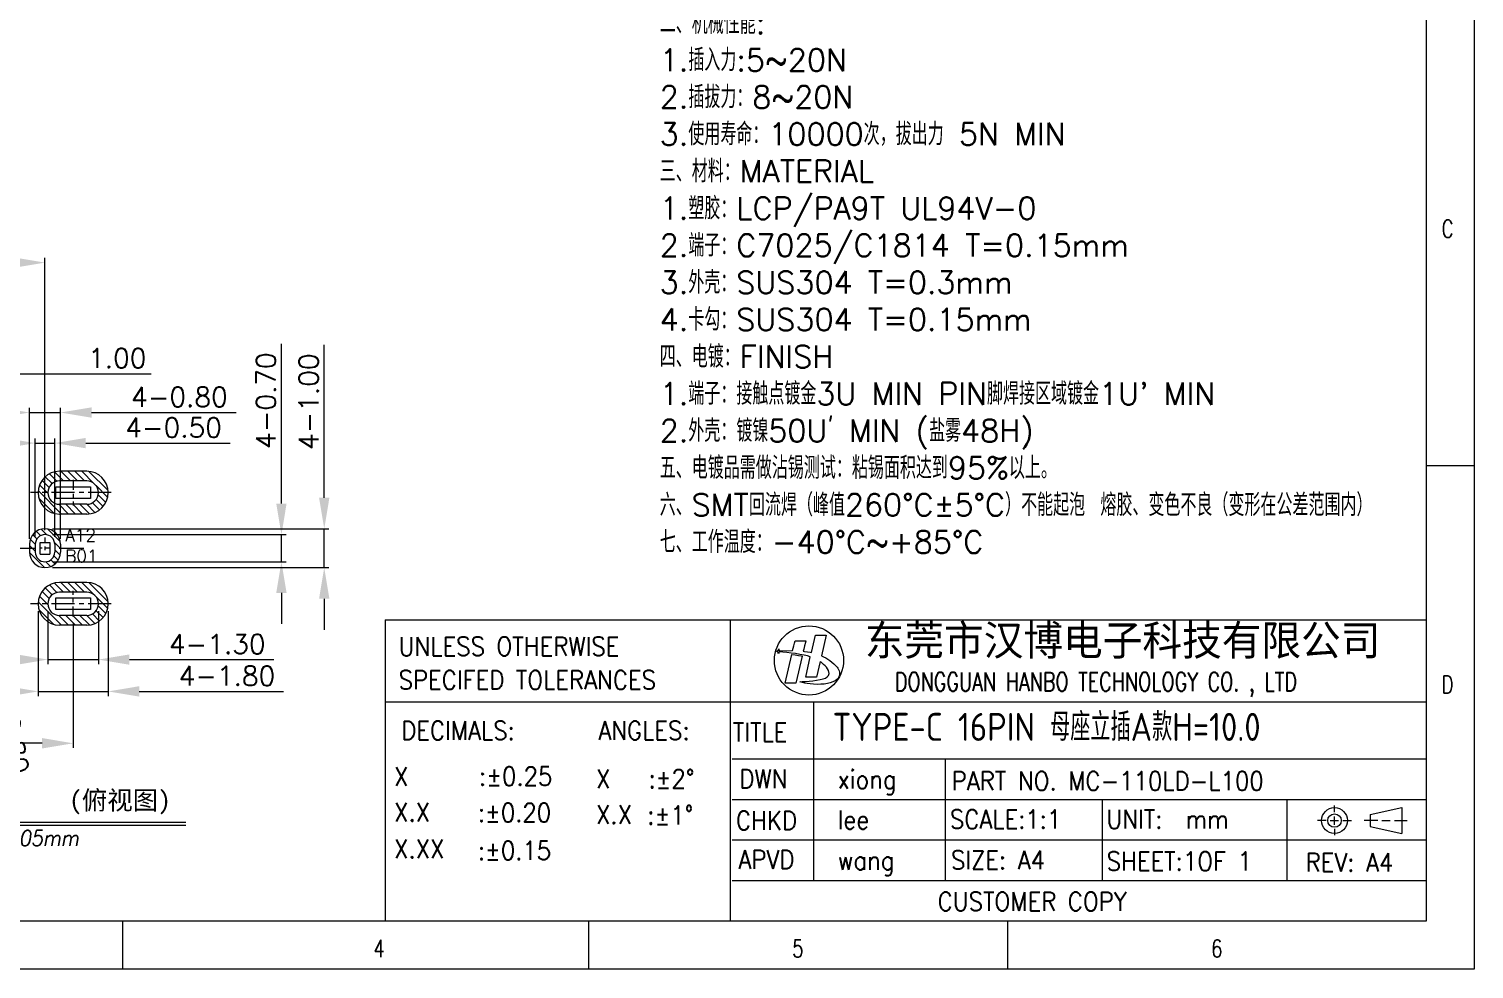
# Model space of a CAD drawing. Extents: x 2510 to 2658, y 709 to 763.
# Drawn here: x 2542.7 to 2579.91, y 709.3 to 733.5 of the extents above; entities that cross this region are included whole.
import ezdxf
from ezdxf.enums import TextEntityAlignment as Align

# ---------------------------------------------------------------- set-up
doc = ezdxf.new("R2010")
doc.units = 0
doc.header["$MEASUREMENT"] = 0
doc.linetypes.add('ACAD_ISO02W100', pattern=[15, 12, -3])
doc.linetypes.add('CENTER', pattern=[50.8, 31.75, -6.35, 6.35, -6.35])
doc.layers.get('0').update_dxf_attribs({"linetype": 'CONTINUOUS', "lineweight": 20})
doc.layers.get('Defpoints').update_dxf_attribs({"linetype": 'CONTINUOUS'})
for name, color, linetype, lineweight in [('DIM', 3, 'CONTINUOUS', 9), ('HANBO', 7, 'CONTINUOUS', 9), ('NOTE', 82, 'CONTINUOUS', 18), ('screw', 33, 'CONTINUOUS', 13)]:
    doc.layers.add(name, color=color, linetype=linetype, lineweight=lineweight)
doc.styles.add('3.5号字', font='gbenor.shx', dxfattribs={"height": 3.5, "bigfont": 'gbcbig.shx'})
doc.styles.add('ROMANS', font='ROMANS.SHX', dxfattribs={"bigfont": 'gbcbig.shx'})
doc.styles.get("Standard").update_dxf_attribs({"font": 'simplex.shx', "bigfont": 'gbcbig.shx'})
doc.styles.add('样式 1', font='gbenor.shx', dxfattribs={"height": 1.2, "bigfont": 'gbcbig.shx'})
doc.dimstyles.new('汉博电子', dxfattribs={"dimtxt": 0.5, "dimasz": 0.8, "dimexe": 0.12, "dimexo": 0.19, "dimgap": 0.15, "dimtad": 1, "dimzin": 1, "dimdsep": 46, "dimtxsty": 'ROMANS', "dimcen": 2.13, "dimclrd": 3, "dimclre": 3, "dimclrt": 2, "dimazin": 2, "dimtfac": 1, "dimtmove": 0, "dimatfit": 3, "dimfxl": 1, "dimlwd": 13, "dimlwe": 13, "dimarcsym": 0})

# ---------------------------------------------------------------- blocks, each defined once
blk = doc.blocks.new('hanbo')
at = {"layer": 'HANBO'}
blk.add_ellipse((-2.076, 0.258), major_axis=(0, 1.277), ratio=1, dxfattribs=at)
at = {"layer": 'HANBO', "color": 7}
for points, knots in [([(-3.194, 0.688), (-3.194, 0.688), (-3.219, 0.622), (-3.219, 0.622), (-3.219, 0.622), (-3.219, 0.622), (-3.292, 0.603), (-3.292, 0.603), (-3.292, 0.603), (-3.292, 0.603), (-3.224, 0.573), (-3.224, 0.573), (-3.224, 0.573), (-3.224, 0.573), (-3.207, 0.502), (-3.207, 0.502), (-3.207, 0.502), (-3.207, 0.502), (-3.179, 0.571), (-3.179, 0.571), (-3.179, 0.571), (-3.179, 0.571), (-3.146, 0.58), (-3.146, 0.58), (-3.146, 0.58), (-2.9, 0.551), (-2.236, 0.485), (-2.026, 0.388), (-2.026, 0.388), (-2.026, 0.388), (-2.198, -0.362), (-2.198, -0.362), (-2.198, -0.362), (-2.198, -0.362), (-1.803, -0.362), (-1.803, -0.362), (-1.803, -0.362), (-1.803, -0.362), (-1.666, 0.218), (-1.666, 0.218), (-1.666, 0.218), (-1.666, 0.218), (-1.423, 0.048), (-1.354, -0.114), (-1.354, -0.114), (-1.285, -0.277), (-1.377, -0.349), (-1.465, -0.39), (-1.465, -0.39), (-1.657, -0.485), (-2.207, -0.521), (-2.417, -0.528), (-2.417, -0.528), (-2.417, -0.528), (-2.141, -0.62), (-1.774, -0.625), (-1.774, -0.625), (-1.407, -0.63), (-1.101, -0.543), (-0.999, -0.398), (-0.999, -0.398), (-0.897, -0.254), (-0.952, -0.084), (-1.037, 0.011), (-1.037, 0.011), (-1.194, 0.188), (-1.397, 0.34), (-1.615, 0.434), (-1.615, 0.434), (-1.615, 0.434), (-1.438, 1.196), (-1.438, 1.196), (-1.438, 1.196), (-1.438, 1.196), (-1.834, 1.196), (-1.834, 1.196), (-1.834, 1.196), (-1.834, 1.196), (-1.985, 0.553), (-1.985, 0.553), (-1.985, 0.553), (-1.985, 0.553), (-2.278, 0.601), (-2.286, 0.602), (-2.286, 0.602), (-2.283, 0.625), (-2.196, 0.983), (-2.196, 0.983), (-2.196, 0.983), (-2.196, 0.983), (-2.591, 0.983), (-2.591, 0.983), (-2.591, 0.983), (-2.62, 0.866), (-2.653, 0.735), (-2.679, 0.625), (-2.679, 0.625), (-2.679, 0.625), (-3.155, 0.61), (-3.155, 0.61), (-3.155, 0.61), (-3.155, 0.61), (-3.176, 0.616), (-3.176, 0.616), (-3.176, 0.616), (-3.176, 0.616), (-3.194, 0.688), (-3.194, 0.688)], [0, 0, 0, 0, 0.035714, 0.035714, 0.035714, 0.035714, 0.071429, 0.071429, 0.071429, 0.071429, 0.107143, 0.107143, 0.107143, 0.107143, 0.142857, 0.142857, 0.142857, 0.142857, 0.178571, 0.178571, 0.178571, 0.178571, 0.214286, 0.214286, 0.214286, 0.214286, 0.25, 0.25, 0.25, 0.25, 0.285714, 0.285714, 0.285714, 0.285714, 0.321429, 0.321429, 0.321429, 0.321429, 0.357143, 0.357143, 0.357143, 0.357143, 0.392857, 0.392857, 0.392857, 0.392857, 0.428571, 0.428571, 0.428571, 0.428571, 0.464286, 0.464286, 0.464286, 0.464286, 0.5, 0.5, 0.5, 0.5, 0.535714, 0.535714, 0.535714, 0.535714, 0.571429, 0.571429, 0.571429, 0.571429, 0.607143, 0.607143, 0.607143, 0.607143, 0.642857, 0.642857, 0.642857, 0.642857, 0.678571, 0.678571, 0.678571, 0.678571, 0.714286, 0.714286, 0.714286, 0.714286, 0.75, 0.75, 0.75, 0.75, 0.785714, 0.785714, 0.785714, 0.785714, 0.821429, 0.821429, 0.821429, 0.821429, 0.857143, 0.857143, 0.857143, 0.857143, 0.892857, 0.892857, 0.892857, 0.892857, 0.928571, 0.928571, 0.928571, 0.928571, 1, 1, 1, 1]), ([(-2.71, 0.482), (-2.71, 0.482), (-2.96, -0.577), (-2.96, -0.577), (-2.96, -0.577), (-2.96, -0.577), (-2.562, -0.577), (-2.562, -0.577), (-2.562, -0.577), (-2.562, -0.577), (-2.328, 0.422), (-2.328, 0.422), (-2.328, 0.422), (-2.328, 0.422), (-2.551, 0.466), (-2.71, 0.482)], [0, 0, 0, 0, 0.2, 0.2, 0.2, 0.2, 0.4, 0.4, 0.4, 0.4, 0.6, 0.6, 0.6, 0.6, 1, 1, 1, 1])]:
    blk.add_open_spline(points, degree=3, knots=knots, dxfattribs=at)
blk = doc.blocks.new('*D94')
at = {"color": 3, "lineweight": 13, "transparency": 16777216}
for p, q in [((2535.389, 718.285), (2535.389, 714.989)), ((2543.839, 718.21), (2543.839, 714.989)), ((2543.039, 715.109), (2536.189, 715.109))]:
    blk.add_line(p, q, dxfattribs=at)
at = {"color": 3, "transparency": 16777216}
for points in [[(2536.189, 715.243), (2536.189, 714.976), (2535.389, 715.109)], [(2543.039, 715.243), (2543.039, 714.976), (2543.839, 715.109)]]:
    blk.add_solid(points, dxfattribs=at)
at = {"layer": 'Defpoints', "color": 0, "transparency": 16777216}
for p in [(2535.389, 718.475), (2543.839, 718.4), (2535.389, 715.109)]:
    blk.add_point(p, dxfattribs=at)
at = {"color": 2, "transparency": 16777216, "insert": (2538.84, 715.509), "char_height": 0.5, "attachment_point": 5, "style": 'ROMANS'}
blk.add_mtext('8.45', dxfattribs=at)
blk = doc.blocks.new('*D95')
at = {"color": 3, "lineweight": 13, "transparency": 16777216}
for p, q in [((2543.189, 718.51), (2543.189, 717.143)), ((2544.489, 718.51), (2544.489, 717.143)), ((2542.389, 717.263), (2541.589, 717.263)), ((2543.189, 717.263), (2544.489, 717.263)), ((2545.289, 717.263), (2549.008, 717.263))]:
    blk.add_line(p, q, dxfattribs=at)
at = {"color": 3, "transparency": 16777216}
for points in [[(2542.389, 717.397), (2542.389, 717.13), (2543.189, 717.263)], [(2545.289, 717.397), (2545.289, 717.13), (2544.489, 717.263)]]:
    blk.add_solid(points, dxfattribs=at)
at = {"layer": 'Defpoints', "color": 0, "transparency": 16777216}
for p in [(2543.189, 718.7), (2544.489, 718.7), (2544.489, 717.263)]:
    blk.add_point(p, dxfattribs=at)
at = {"color": 2, "transparency": 16777216, "insert": (2547.549, 717.663), "char_height": 0.5, "attachment_point": 5, "style": 'ROMANS'}
blk.add_mtext('4-1.30', dxfattribs=at)
blk = doc.blocks.new('*D96')
at = {"color": 3, "lineweight": 13, "transparency": 16777216}
for p, q in [((2536.114, 720.595), (2536.114, 727.6)), ((2542.314, 727.48), (2536.914, 727.48)), ((2543.114, 720.595), (2543.114, 727.6))]:
    blk.add_line(p, q, dxfattribs=at)
at = {"color": 3, "transparency": 16777216}
for points in [[(2536.914, 727.614), (2536.914, 727.347), (2536.114, 727.48)], [(2542.314, 727.614), (2542.314, 727.347), (2543.114, 727.48)]]:
    blk.add_solid(points, dxfattribs=at)
at = {"layer": 'Defpoints', "color": 0, "transparency": 16777216}
for p in [(2536.114, 727.48), (2536.114, 720.405), (2543.114, 720.405)]:
    blk.add_point(p, dxfattribs=at)
at = {"color": 2, "transparency": 16777216, "insert": (2540.04, 727.88), "char_height": 0.5, "attachment_point": 5, "style": 'ROMANS'}
blk.add_mtext('7.00', dxfattribs=at)
blk = doc.blocks.new('*D100')
at = {"color": 3, "lineweight": 13, "transparency": 16777216}
for p, q in [((2538.314, 724.62), (2537.514, 724.62)), ((2539.114, 721.142), (2539.114, 724.74)), ((2539.114, 724.62), (2540.114, 724.62)), ((2540.114, 721.142), (2540.114, 724.74)), ((2540.914, 724.62), (2545.851, 724.62))]:
    blk.add_line(p, q, dxfattribs=at)
at = {"color": 3, "transparency": 16777216}
for points in [[(2538.314, 724.753), (2538.314, 724.486), (2539.114, 724.62)], [(2540.914, 724.753), (2540.914, 724.486), (2540.114, 724.62)]]:
    blk.add_solid(points, dxfattribs=at)
at = {"layer": 'Defpoints', "color": 0, "transparency": 16777216}
for p in [(2539.114, 724.62), (2539.114, 720.952), (2540.114, 720.952)]:
    blk.add_point(p, dxfattribs=at)
at = {"color": 2, "transparency": 16777216, "insert": (2544.974, 725.02), "char_height": 0.5, "attachment_point": 5, "style": 'ROMANS'}
blk.add_mtext('1.00', dxfattribs=at)
blk = doc.blocks.new('*D98')
at = {"color": 3, "lineweight": 13, "transparency": 16777216}
for p, q in [((2542.714, 720.37), (2542.714, 723.742)), ((2543.514, 720.37), (2543.514, 723.742)), ((2541.914, 723.622), (2541.114, 723.622)), ((2542.714, 723.622), (2543.514, 723.622)), ((2544.314, 723.622), (2548.033, 723.622))]:
    blk.add_line(p, q, dxfattribs=at)
at = {"color": 3, "transparency": 16777216}
for points in [[(2541.914, 723.756), (2541.914, 723.489), (2542.714, 723.622)], [(2544.314, 723.756), (2544.314, 723.489), (2543.514, 723.622)]]:
    blk.add_solid(points, dxfattribs=at)
at = {"layer": 'Defpoints', "color": 0, "transparency": 16777216}
for p in [(2542.714, 723.622), (2542.714, 720.18), (2543.514, 720.18)]:
    blk.add_point(p, dxfattribs=at)
at = {"color": 2, "transparency": 16777216, "insert": (2546.574, 724.022), "char_height": 0.5, "attachment_point": 5, "style": 'ROMANS'}
blk.add_mtext('4-0.80', dxfattribs=at)
blk = doc.blocks.new('*D102')
at = {"color": 3, "lineweight": 13, "transparency": 16777216}
for p, q in [((2540.89, 720.487), (2540.74, 721.273)), ((2541.039, 719.701), (2541.189, 718.915)), ((2542.119, 714.031), (2541.339, 718.129))]:
    blk.add_line(p, q, dxfattribs=at)
at = {"color": 3, "transparency": 16777216}
for points in [[(2541.021, 720.512), (2540.759, 720.462), (2541.039, 719.701)], [(2541.47, 718.154), (2541.208, 718.104), (2541.189, 718.915)]]:
    blk.add_solid(points, dxfattribs=at)
at = {"layer": 'Defpoints', "color": 0, "transparency": 16777216}
for p in [(2541.039, 719.701), (2541.189, 718.915)]:
    blk.add_point(p, dxfattribs=at)
at = {"color": 2, "transparency": 16777216, "insert": (2542.197, 715.762), "char_height": 0.5, "attachment_point": 5, "rotation": 280.7829, "style": 'ROMANS'}
blk.add_mtext('8-∅0.80', dxfattribs=at)
blk = doc.blocks.new('*D103')
at = {"color": 3, "lineweight": 13, "transparency": 16777216}
for p, q in [((2542.939, 718.51), (2542.939, 716.324)), ((2544.739, 718.51), (2544.739, 716.324)), ((2542.139, 716.444), (2541.339, 716.444)), ((2542.939, 716.444), (2544.739, 716.444)), ((2545.539, 716.444), (2549.258, 716.444))]:
    blk.add_line(p, q, dxfattribs=at)
at = {"color": 3, "transparency": 16777216}
for points in [[(2542.139, 716.578), (2542.139, 716.311), (2542.939, 716.444)], [(2545.539, 716.578), (2545.539, 716.311), (2544.739, 716.444)]]:
    blk.add_solid(points, dxfattribs=at)
at = {"layer": 'Defpoints', "color": 0, "transparency": 16777216}
for p in [(2542.939, 718.7), (2544.739, 718.7), (2544.739, 716.444)]:
    blk.add_point(p, dxfattribs=at)
at = {"color": 2, "transparency": 16777216, "insert": (2547.799, 716.844), "char_height": 0.5, "attachment_point": 5, "style": 'ROMANS'}
blk.add_mtext('4-1.80', dxfattribs=at)
blk = doc.blocks.new('*D104')
at = {"color": 3, "lineweight": 13, "transparency": 16777216}
for p, q in [((2542.864, 720.42), (2542.864, 722.955)), ((2543.364, 720.42), (2543.364, 722.955)), ((2542.064, 722.835), (2541.264, 722.835)), ((2542.864, 722.835), (2543.364, 722.835)), ((2544.164, 722.835), (2547.883, 722.835))]:
    blk.add_line(p, q, dxfattribs=at)
at = {"color": 3, "transparency": 16777216}
for points in [[(2542.064, 722.969), (2542.064, 722.702), (2542.864, 722.835)], [(2544.164, 722.969), (2544.164, 722.702), (2543.364, 722.835)]]:
    blk.add_solid(points, dxfattribs=at)
at = {"layer": 'Defpoints', "color": 0, "transparency": 16777216}
for p in [(2542.864, 722.835), (2542.864, 720.23), (2543.364, 720.23)]:
    blk.add_point(p, dxfattribs=at)
at = {"color": 2, "transparency": 16777216, "insert": (2546.424, 723.235), "char_height": 0.5, "attachment_point": 5, "style": 'ROMANS'}
blk.add_mtext('4-0.50', dxfattribs=at)
blk = doc.blocks.new('*D105')
at = {"color": 3, "lineweight": 13, "transparency": 16777216}
for p, q in [((2549.201, 721.28), (2549.201, 725.388)), ((2543.304, 720.48), (2549.321, 720.48)), ((2549.201, 719.78), (2549.201, 720.48)), ((2543.304, 719.78), (2549.321, 719.78)), ((2549.201, 718.98), (2549.201, 718.18))]:
    blk.add_line(p, q, dxfattribs=at)
at = {"color": 3, "transparency": 16777216}
for points in [[(2549.067, 721.28), (2549.334, 721.28), (2549.201, 720.48)], [(2549.067, 718.98), (2549.334, 718.98), (2549.201, 719.78)]]:
    blk.add_solid(points, dxfattribs=at)
at = {"layer": 'Defpoints', "color": 0, "transparency": 16777216}
for p in [(2543.114, 720.48), (2543.114, 719.78), (2549.201, 719.78)]:
    blk.add_point(p, dxfattribs=at)
at = {"color": 2, "transparency": 16777216, "insert": (2548.801, 723.928), "char_height": 0.5, "attachment_point": 5, "rotation": 90, "style": 'ROMANS'}
blk.add_mtext('4-0.70', dxfattribs=at)
blk = doc.blocks.new('*D106')
at = {"color": 3, "lineweight": 13, "transparency": 16777216}
for p, q in [((2550.303, 721.43), (2550.303, 725.36)), ((2543.304, 720.63), (2550.423, 720.63)), ((2550.303, 719.63), (2550.303, 720.63)), ((2543.304, 719.63), (2550.423, 719.63)), ((2550.303, 718.83), (2550.303, 718.03))]:
    blk.add_line(p, q, dxfattribs=at)
at = {"color": 3, "transparency": 16777216}
for points in [[(2550.17, 721.43), (2550.436, 721.43), (2550.303, 720.63)], [(2550.17, 718.83), (2550.436, 718.83), (2550.303, 719.63)]]:
    blk.add_solid(points, dxfattribs=at)
at = {"layer": 'Defpoints', "color": 0, "transparency": 16777216}
for p in [(2543.114, 720.63), (2543.114, 719.63), (2550.303, 719.63)]:
    blk.add_point(p, dxfattribs=at)
at = {"color": 2, "transparency": 16777216, "insert": (2549.903, 723.901), "char_height": 0.5, "attachment_point": 5, "rotation": 90, "style": 'ROMANS'}
blk.add_mtext('4-1.00', dxfattribs=at)

msp = doc.modelspace()

# ---------------------------------------------------------------- hatches: boundary and pattern name
h = msp.add_hatch()
h.set_pattern_fill('ANSI31', color=256, scale=0.04, angle=90, style=0)
h.set_pattern_definition([(135, (3917.69325, 814.95161), (-0.089802561, -0.089802561), [])])
edge = h.paths.add_edge_path(flags=16)
edge.add_line((2544.189, 721.26), (2543.489, 721.26))
edge.add_arc((2543.489, 721.56), 0.3, 90, 270, ccw=False)
edge.add_line((2543.489, 721.86), (2544.189, 721.86))
edge.add_arc((2544.189, 721.56), 0.3, -90, 90, ccw=False)
edge = h.paths.add_edge_path()
edge.add_line((2544.189, 721.01), (2543.489, 721.01))
edge.add_arc((2543.489, 721.56), 0.55, 90, 270, ccw=False)
edge.add_line((2543.489, 722.11), (2544.189, 722.11))
edge.add_arc((2544.189, 721.56), 0.55, -90, 90, ccw=False)
h = msp.add_hatch()
h.set_pattern_fill('ANSI31', color=256, scale=0.04, angle=90, style=0)
h.set_pattern_definition([(135, (3978.79708, 884.04021), (-0.089802561, -0.089802561), [])])
edge = h.paths.add_edge_path(flags=16)
edge.add_line((2543.364, 720.23), (2543.364, 720.03))
edge.add_arc((2543.114, 720.03), 0.25, 180, 360, ccw=False)
edge.add_line((2542.864, 720.03), (2542.864, 720.23))
edge.add_arc((2543.114, 720.23), 0.25, 0, 180, ccw=False)
edge = h.paths.add_edge_path()
edge.add_arc((2543.114, 720.03), 0.4, 180, 360)
edge.add_line((2543.514, 720.03), (2543.514, 720.23))
edge.add_arc((2543.114, 720.23), 0.4, 0, 180)
edge.add_line((2542.714, 720.23), (2542.714, 720.03))
h = msp.add_hatch()
h.set_pattern_fill('ANSI31', color=256, scale=0.04, angle=90, style=0)
h.set_pattern_definition([(135, (3917.69325, 812.09161), (-0.089802561, -0.089802561), [])])
edge = h.paths.add_edge_path(flags=16)
edge.add_line((2544.189, 718.4), (2543.489, 718.4))
edge.add_arc((2543.489, 718.7), 0.3, 90, 270, ccw=False)
edge.add_line((2543.489, 719), (2544.189, 719))
edge.add_arc((2544.189, 718.7), 0.3, -90, 90, ccw=False)
edge = h.paths.add_edge_path()
edge.add_line((2544.189, 718.15), (2543.489, 718.15))
edge.add_arc((2543.489, 718.7), 0.55, 90, 270, ccw=False)
edge.add_line((2543.489, 719.25), (2544.189, 719.25))
edge.add_arc((2544.189, 718.7), 0.55, -90, 90, ccw=False)

# ---------------------------------------------------------------- linework, layer by layer
for p, q in [((2544.189, 722.11), (2543.489, 722.11)), ((2544.189, 721.86), (2543.489, 721.86)), ((2544.189, 721.26), (2543.489, 721.26)), ((2544.189, 721.01), (2543.489, 721.01)), ((2542.714, 720.23), (2542.714, 720.03)), ((2542.864, 720.23), (2542.864, 720.03)), ((2543.364, 720.23), (2543.364, 720.03)), ((2543.514, 720.23), (2543.514, 720.03)), ((2544.189, 719.25), (2543.489, 719.25)), ((2544.189, 719), (2543.489, 719)), ((2544.189, 718.4), (2543.489, 718.4)), ((2544.189, 718.15), (2543.489, 718.15))]:
    msp.add_line(p, q)
at = {"color": 240, "linetype": 'CENTER', "ltscale": 0.00821}
for p, q in [((2543.839, 721.89), (2543.839, 721.23)), ((2543.839, 718.37), (2543.839, 719.03))]:
    msp.add_line(p, q, dxfattribs=at)
at = {"color": 240, "linetype": 'CENTER', "ltscale": 0.018659}
for p, q in [((2544.821, 721.56), (2542.742, 721.56)), ((2544.821, 718.7), (2542.742, 718.7))]:
    msp.add_line(p, q, dxfattribs=at)
at = {"color": 3}
for p, q in [((2543.389, 721.41), (2543.389, 721.71)), ((2543.389, 721.71), (2544.289, 721.71)), ((2544.289, 721.71), (2544.289, 721.41)), ((2544.289, 721.41), (2543.389, 721.41)), ((2542.989, 720.13), (2542.989, 720.28)), ((2542.989, 720.28), (2543.114, 720.28)), ((2542.989, 719.98), (2542.989, 720.13)), ((2542.989, 719.98), (2543.114, 719.98)), ((2543.114, 720.28), (2543.239, 720.28)), ((2543.114, 719.98), (2543.239, 719.98)), ((2543.239, 720.28), (2543.239, 720.13)), ((2543.239, 720.13), (2543.239, 719.98)), ((2543.389, 718.55), (2543.389, 718.85)), ((2543.389, 718.85), (2544.289, 718.85)), ((2544.289, 718.85), (2544.289, 718.55)), ((2544.289, 718.55), (2543.389, 718.55))]:
    msp.add_line(p, q, dxfattribs=at)
at = {"color": 240, "linetype": 'CENTER', "ltscale": 0.004}
msp.add_line((2543.114, 720.405), (2543.114, 719.98), dxfattribs=at)
at = {"color": 1, "linetype": 'CENTER', "ltscale": 0.003}
msp.add_line((2543.239, 720.13), (2542.989, 720.13), dxfattribs=at)
for centre, radius, start, end in [((2543.489, 721.56), 0.55, 90, 270), ((2543.489, 721.56), 0.3, 90, 270), ((2544.189, 721.56), 0.55, 270, 90), ((2544.189, 721.56), 0.3, 270, 90), ((2543.114, 720.23), 0.4, 0, 180), ((2543.114, 720.23), 0.25, 0, 180), ((2543.114, 720.03), 0.4, 180, 360), ((2543.114, 720.03), 0.25, 180, 360), ((2543.489, 718.7), 0.55, 90, 270), ((2544.189, 718.7), 0.55, 270, 90), ((2543.489, 718.7), 0.3, 90, 270), ((2544.189, 718.7), 0.3, 270, 90)]:
    msp.add_arc(centre, radius, start, end)
at = {"layer": 'DIM'}
for p, q in [((2533.396, 713.076), (2546.743, 713.076)), ((2533.396, 712.998), (2546.743, 712.998))]:
    msp.add_line(p, q, dxfattribs=at)
at = {"layer": 'HANBO'}
for p, q in [((2578.671, 722.261), (2579.905, 722.261)), ((2551.869, 718.284), (2578.673, 718.284)), ((2562.911, 711.577), (2562.911, 716.176)), ((2560.803, 714.71), (2578.671, 714.71)), ((2566.301, 711.577), (2566.301, 714.71)), ((2560.803, 713.666), (2578.671, 713.666)), ((2570.333, 713.666), (2570.333, 711.577)), ((2575.087, 713.666), (2575.087, 711.577)), ((2576.311, 713.334), (2576.311, 713.509)), ((2577.226, 713.274), (2578.046, 713.453)), ((2577.226, 713.274), (2577.226, 712.968)), ((2578.046, 713.453), (2578.046, 712.787)), ((2576.097, 713.12), (2575.87, 713.12)), ((2576.204, 713.12), (2576.417, 713.12)), ((2576.311, 713.013), (2576.311, 713.227)), ((2576.311, 712.906), (2576.311, 712.747)), ((2576.524, 713.12), (2576.751, 713.12)), ((2577.427, 713.12), (2577.073, 713.12)), ((2577.226, 712.968), (2578.046, 712.787)), ((2577.534, 713.12), (2577.748, 713.12)), ((2577.855, 713.12), (2578.18, 713.12)), ((2560.803, 712.621), (2578.671, 712.621)), ((2560.803, 711.577), (2578.671, 711.577)), ((2545.109, 710.532), (2545.109, 709.298)), ((2557.107, 710.532), (2557.107, 709.298)), ((2567.889, 710.532), (2567.889, 709.298))]:
    msp.add_line(p, q, dxfattribs=at)
at = {"layer": 'HANBO', "color": 7, "linetype": 'Continuous'}
for p, q in [((2551.869, 718.284), (2551.869, 710.532)), ((2560.764, 710.532), (2560.764, 718.284)), ((2551.869, 716.176), (2578.671, 716.176))]:
    msp.add_line(p, q, dxfattribs=at)
at = {"layer": 'HANBO', "linetype": 'Continuous', "lineweight": 0}
for points in [[(2510.313, 758.681), (2579.905, 758.681), (2579.905, 709.298), (2510.313, 709.298)], [(2511.548, 757.446), (2578.671, 757.446), (2578.673, 710.532), (2511.548, 710.532)]]:
    msp.add_lwpolyline(points, close=True, dxfattribs=at)
at = {"layer": 'HANBO'}
for radius in [0.333, 0.174]:
    msp.add_circle((2576.311, 713.12), radius, dxfattribs=at)
at = {"layer": 'screw', "color": 240, "linetype": 'CENTER', "ltscale": 0.1}
msp.add_line((2534.588, 720.13), (2544.278, 720.13), dxfattribs=at)

# ---------------------------------------------------------------- block references
at = {"layer": 'HANBO', "xscale": 0.6969600000000001, "yscale": 0.6969600000000001, "zscale": 0.6969600000000001}
msp.add_blockref('hanbo', (2564.229, 717.061), dxfattribs=at)

# ---------------------------------------------------------------- texts
at = {"color": 2, "oblique": 10, "width": 0.9}
msp.add_text('TOLERANCE UNSPECIFIED %%p0.05mm ', height=0.4, dxfattribs=at).set_placement((2535.376, 712.47))
at = {"color": 2, "insert": (2543.634, 719.772), "char_height": 0.32, "attachment_point": 7}
msp.add_mtext('\\A1;A12\\PB01', dxfattribs=at)
at = {"layer": 'HANBO', "style": 'ROMANS', "width": 0.75}
for s, p in [('C', (2579.224, 728.125)), ('D', (2579.224, 716.396)), ('4', (2551.716, 709.601)), ('5', (2562.498, 709.601)), ('6', (2573.28, 709.601))]:
    msp.add_text(s, height=0.453, dxfattribs=at).set_placement(p, align=Align.CENTER)
at = {"layer": 'HANBO', "color": 7, "style": '3.5号字', "width": 1.6}
msp.add_text('东莞市汉博电子科技有限公司', height=0.8863, dxfattribs=at).set_placement((2564.219, 717.286))
at = {"layer": 'HANBO', "style": 'ROMANS'}
for s, height, width, p in [('UNLESS OTHERWISE  ', 0.47986, 0.9, (2552.218, 717.363)), ('SPECIFED TOLERANCES', 0.47986, 0.9, (2552.218, 716.499)), ('DONGGUAN HANBO TECHNOLOGY CO. , LTD', 0.47986, 0.75, (2564.993, 716.453)), ('DECIMALS:', 0.4799, 0.9, (2552.283, 715.198)), ('ANGLES:', 0.4799, 0.9, (2557.358, 715.198)), ('TITLE', 0.4799, 0.9, (2560.82, 715.154)), ('X        ', 0.4799, 0.9, (2552.1, 714.014)), (':%%P0.25', 0.4799, 0.9, (2554.288, 714.019)), ('X        ', 0.4799, 0.9, (2557.299, 713.951)), (':%%P2%%d', 0.4799, 0.9, (2558.65, 713.956)), ('DWN', 0.4799, 0.9, (2560.988, 713.957)), ('xiong', 0.4799, 0.9, (2563.518, 713.943)), ('PART NO. MC-110LD-L100', 0.47986, 0.9, (2566.457, 713.9)), ('X.X        ', 0.47986, 0.9, (2552.1, 713.099)), (':%%P0.20', 0.4799, 0.9, (2554.257, 713.086)), ('X.X        ', 0.47986, 0.9, (2557.299, 713.036)), (':%%P1%%d', 0.4799, 0.9, (2558.62, 713.023)), ('CHKD', 0.4799, 0.9, (2560.901, 712.883)), ('lee', 0.4799, 0.9, (2563.518, 712.899)), ('SCALE:1:1', 0.4799, 0.9, (2566.409, 712.914)), ('UNIT:  mm', 0.4799, 0.9, (2570.44, 712.913)), ('X.XX        ', 0.47986, 0.9, (2552.1, 712.151)), (':%%P0.15', 0.4799, 0.9, (2554.257, 712.11)), ('APVD', 0.4799, 0.9, (2560.963, 711.877)), ('wang', 0.4799, 0.9, (2563.518, 711.854)), ('SIZE: A4', 0.4799, 0.9, (2566.435, 711.865)), ('SHEET:1OF 1', 0.47986, 0.9, (2570.446, 711.832)), ('REV: A4', 0.4799, 0.9, (2575.567, 711.805)), ('CUSTOMER COPY', 0.47986, 0.9, (2566.095, 710.796))]:
    msp.add_text(s, height=height, dxfattribs=dict(at, width=width)).set_placement(p)
at = {"layer": 'HANBO', "style": '样式 1'}
msp.add_text('TYPE-C 16PIN 母座立插A款H=10.0', height=0.72, dxfattribs=at).set_placement((2563.389, 715.171))
at = {"layer": 'HANBO', "color": 3, "insert": (2558.94, 739.662), "char_height": 0.572426, "width": 80.42912, "attachment_point": 1, "style": 'ROMANS'}
msp.add_mtext("特性:^J一、电气性能：ELCTRICAL^J1.额定电流：5.0A^J2.接触阻抗：40MILLIOHMS MAX^J3.耐电压：150V AC/1mA MAX  ^J4:绝缘阻抗；150V DC/100 MEGA OHMS MIN^J二、机械性能:^J1.插入力:5~20N^J2.插拔力：8~20N^J3.使用寿命：10000次，拔出力 5N MIN^J三、材料：MATERIAL^J1.塑胶：LCP/PA9T UL94V-0^J2.端子：C7025/C1814 T=0.15mm^J3.外壳：SUS304 T=0.3mm^J4.卡勾：SUS304 T=0.15mm^J四、电镀：FINISH^J1.端子：接触点镀金3U MIN PIN脚焊接区域镀金1U' MIN^J2.外壳：镀镍50U’ MIN (盐雾48H)^J五、电镀品需做沾锡测试：粘锡面积达到95%以上。^J六、SMT回流焊（峰值260°C±5°C）不能起泡 熔胶、变色不良（变形在公差范围内）^J七、工作温度：-40°C~+85°C", dxfattribs=at)
at = {"layer": 'NOTE', "color": 0, "linetype": 'ACAD_ISO02W100', "insert": (2543.736, 713.884), "char_height": 0.48, "width": 3.57191, "attachment_point": 1, "style": 'ROMANS'}
msp.add_mtext('{\\fSimSun|b0|i0|c134|p2;\\C2;(俯视图)}', dxfattribs=at)

# ---------------------------------------------------------------- dimensions: what is measured, and where the dimension line sits
at = {"color": 2}
for base, p1, p2, picture, middle in [((2536.114, 727.48), (2543.114, 720.405), (2536.114, 720.405), '*D96', (2540.04, 727.48)), ((2539.114, 724.62), (2540.114, 720.952), (2539.114, 720.952), '*D100', (2544.974, 724.62)), ((2535.389, 715.109), (2543.839, 718.4), (2535.389, 718.475), '*D94', (2538.84, 715.109))]:
    dim = msp.add_linear_dim(base=base, p1=p1, p2=p2, angle=180, dimstyle='汉博电子', dxfattribs=at)
    dim.commit()
    dim.dimension.update_dxf_attribs({"geometry": picture, "text_midpoint": middle, "dimtype": 160})
for base, p1, p2, angle, picture, middle in [((2549.201, 719.78), (2543.114, 720.48), (2543.114, 719.78), 90, '*D105', (2549.201, 723.928)), ((2550.303, 719.63), (2543.114, 720.63), (2543.114, 719.63), 90, '*D106', (2550.303, 723.901)), ((2542.714, 723.622), (2543.514, 720.18), (2542.714, 720.18), 180, '*D98', (2546.574, 723.622)), ((2544.739, 716.444), (2542.939, 718.7), (2544.739, 718.7), 180, '*D103', (2547.799, 716.444)), ((2544.489, 717.263), (2543.189, 718.7), (2544.489, 718.7), 180, '*D95', (2547.549, 717.263))]:
    dim = msp.add_linear_dim(base=base, p1=p1, p2=p2, angle=angle, text='4-<>', dimstyle='汉博电子', dxfattribs=at)
    dim.commit()
    dim.dimension.update_dxf_attribs({"geometry": picture, "text_midpoint": middle, "dimtype": 160})
dim = msp.add_linear_dim(base=(2542.864, 722.835), p1=(2543.364, 720.23), p2=(2542.864, 720.23), text='4-<>', dimstyle='汉博电子', dxfattribs=at)
dim.commit()
dim.dimension.update_dxf_attribs({"geometry": '*D104', "text_midpoint": (2546.424, 722.835), "dimtype": 160})
dim = msp.add_diameter_dim_2p(p1=(2541.039, 719.701), p2=(2541.189, 718.915), text='8-<>', dimstyle='汉博电子', dxfattribs=at)
dim.commit()
dim.dimension.update_dxf_attribs({"geometry": '*D102', "text_midpoint": (2542.197, 715.762)})

doc.saveas('drawing.dxf')
